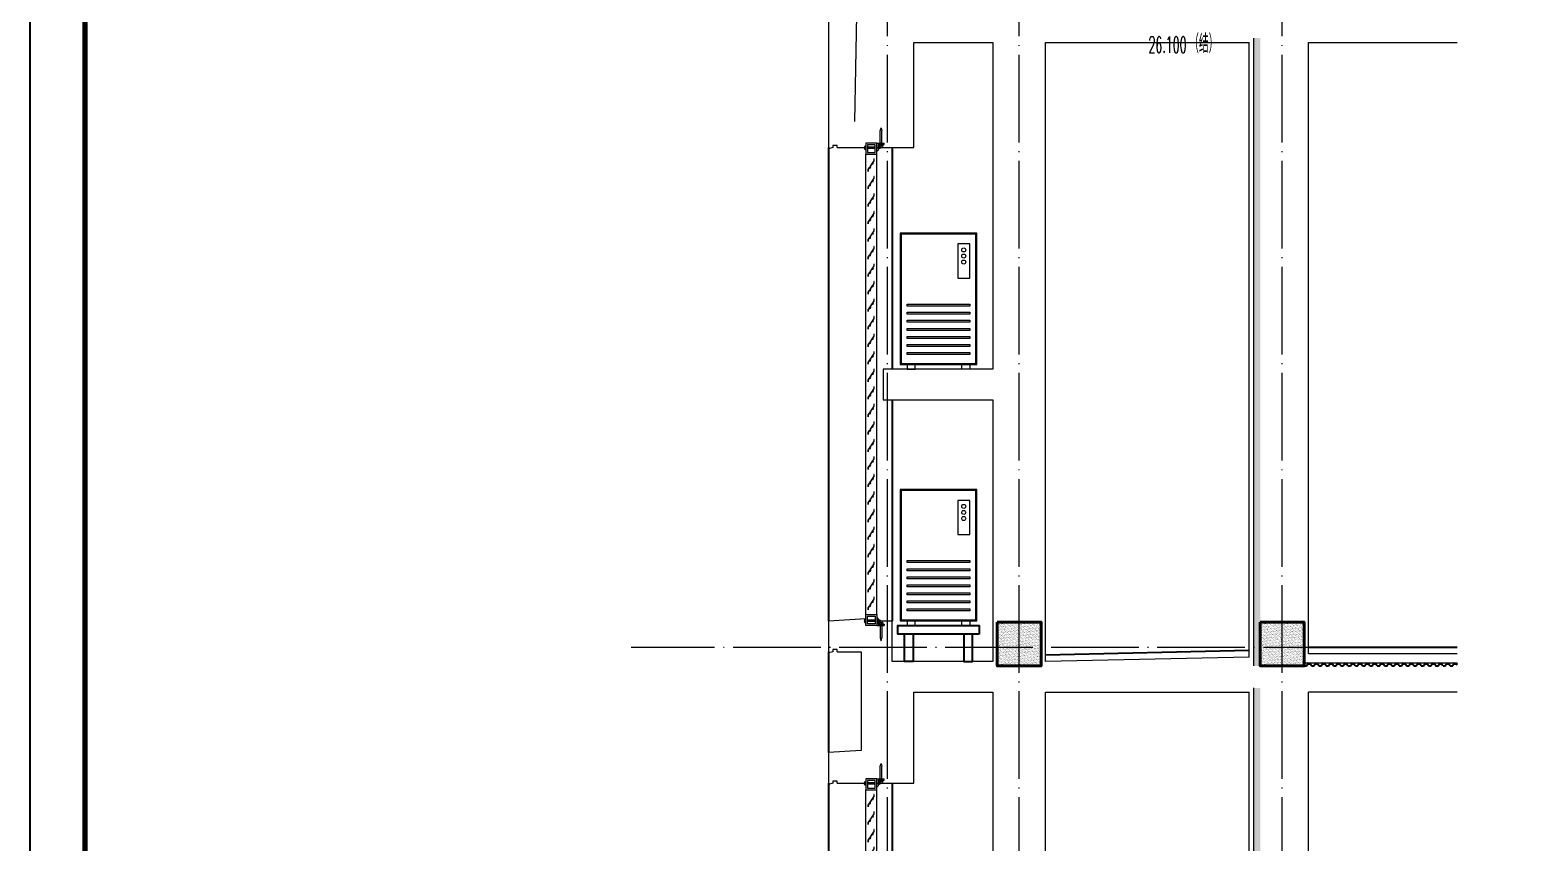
# Model space of a CAD drawing. Extents: x 27938 to 725830, y -209821 to 1628073.
# Drawn here: x 439230 to 446110, y -157735 to -154027 of the extents above; entities that cross this region are included whole.
import ezdxf

# ---------------------------------------------------------------- set-up
doc = ezdxf.new("R2010")
doc.units = 0
doc.header["$LTSCALE"] = 1000
doc.header["$MEASUREMENT"] = 0
doc.linetypes.add('DOTE', pattern=[2.42, 2, -0.2, 0.02, -0.2])
for name, color, linetype in [('DIM_ELEV', 3, 'Continuous'), ('图框', 140, 'Continuous'), ('看线', 251, 'Continuous'), ('空调外机', 8, 'Continuous'), ('立面-看线', 251, 'Continuous')]:
    doc.layers.add(name, color=color, linetype=linetype)
for name, color, linetype, lineweight in [('DOTE', 19, 'DOTE', 9), ('PUB_HATCH', 8, 'Continuous', 9), ('WALL', 9, 'Continuous', 40), ('内粉刷', 37, 'Continuous', 9), ('平面-空调室外机', 143, 'Continuous', 9), ('立面-洞口示意', 152, 'Continuous', 13), ('立面-百叶', 36, 'Continuous', 9)]:
    doc.layers.add(name, color=color, linetype=linetype, lineweight=lineweight)
doc.layers.add('yichutu', color=7, linetype='Continuous', true_color=0xffffff, plot=False)
doc.styles.add('_TCH_DIM', font='SIMPLEX.shx', dxfattribs={"width": 0.7, "bigfont": 'GBCBIG.shx'})

# ---------------------------------------------------------------- blocks, each defined once
blk = doc.blocks.new('GFDDDDRG')
at = {"layer": '图框'}
blk.add_lwpolyline([(923310, -107437), (923310, -159999), (893610, -159999), (893610, -107437)], close=True, dxfattribs=at)
blk.add_lwpolyline([(923310, -107437), (923310, -159999), (893610, -159999), (893610, -107437)], close=True, dxfattribs=at)
at = {"layer": '图框', "const_width": 50}
blk.add_lwpolyline([(894110, -159499), (922810, -159499), (922810, -108687), (894110, -108687)], close=True, dxfattribs=at)
blk = doc.blocks.new('yct-1051-594-26275-14850-25-1002.0')
at = {"layer": 'yichutu', "color": 7, "true_color": 0xffffff}
blk.add_lwpolyline([(0, 0), (0, 14850), (26275, 14850), (26275, 0)], close=True, dxfattribs=at)
blk = doc.blocks.new('A$C245D61ED')
at = {"layer": '立面-百叶'}
for p, q in [((61.8, 57.3), (65.7, 69.8)), ((65.7, 69.8), (70, 57.3)), ((45.9, 0), (79.7, 0)), ((61.8, 0), (61.8, 57.3)), ((70, 0), (70, 57.3)), ((79.7, -6.2), (79.7, 0)), ((-7.5, -18.3), (-11.1, -18.3)), ((-7.5, -22.8), (-11.1, -22.8)), ((-7.5, -18.3), (-7.5, -22.8)), ((-4.1, -2150), (-4.1, -50)), ((38.4, -17.9), (3.4, -17.9)), ((38.4, -24.1), (3.4, -24.1)), ((45.9, -2150), (45.9, -50)), ((52.2, -6.2), (52.2, -31.7)), ((52.2, -6.2), (79.7, -6.2)), ((61.3, -17.9), (52.2, -17.9)), ((61.3, -24.1), (52.2, -24.1)), ((61.3, -24.1), (61.3, -17.9)), ((63.4, -10.2), (63.4, -14.4)), ((63.4, -10.2), (68.8, -10.2)), ((68.8, -10.2), (68.8, -14.4)), ((-7.5, -2177.2), (-11.1, -2177.2)), ((-7.5, -2181.7), (-11.1, -2181.7)), ((-7.5, -2181.7), (-7.5, -2177.2)), ((38.4, -2175.9), (3.4, -2175.9)), ((38.4, -2182.1), (3.4, -2182.1)), ((45.9, -2200), (79.7, -2200)), ((52.2, -2193.7), (52.2, -2168.3)), ((61.3, -2175.9), (52.2, -2175.9)), ((61.3, -2182.1), (52.2, -2182.1)), ((52.2, -2193.7), (79.7, -2193.7)), ((61.3, -2175.9), (61.3, -2182.1)), ((61.8, -2200), (61.8, -2257.3)), ((63.4, -2189.8), (63.4, -2185.6)), ((63.4, -2189.8), (68.8, -2189.8)), ((68.8, -2189.8), (68.8, -2185.6)), ((70, -2200), (70, -2257.3)), ((79.7, -2193.7), (79.7, -2200)), ((61.8, -2257.3), (65.7, -2269.8)), ((65.7, -2269.8), (70, -2257.3))]:
    blk.add_line(p, q, dxfattribs=at)
for points in [[(-4.1, 0), (-4.1, -50), (45.9, -50), (45.9, 0)], [(3.4, -7.5), (3.4, -42.5), (38.4, -42.5), (38.4, -7.5)]]:
    blk.add_lwpolyline(points, close=True, dxfattribs=at)
at = {"layer": '立面-百叶', "elevation": 0}
for points in [[(52.2, -14.4), (56.4, -14.4), (56.4, -27.5), (52.2, -27.5)], [(52.2, -2185.6), (56.4, -2185.6), (56.4, -2172.5), (52.2, -2172.5)]]:
    blk.add_lwpolyline(points, dxfattribs=at)
at = {"layer": '立面-百叶'}
for points in [[(18.6, -110, 0.381382), (16.2, -107.2, -0.56119), (16.1, -106.9), (25.8, -92.6, -0.56119), (26.1, -92.6, 0.381382), (29.6, -93.8, 0.433252), (29.7, -93.6), (29.3, -92.8, 0.372825), (29, -92.7, -2.886751), (30, -91.1, 0.372825), (30.3, -91.4), (31.1, -91.4, 0.433252), (31.3, -91.3, 0.381382), (28.9, -88.5, -0.56119), (28.7, -88.2), (34.4, -79.9), (34.4, -71), (33.6, -71), (33.6, -79.6), (6.5, -119.5), (6.5, -128.1), (7.4, -128.1), (7.4, -119.7), (13.1, -111.3, -0.56119), (13.4, -111.3, 0.381382), (16.9, -112.5, 0.433252), (17, -112.3), (16.6, -111.5, 0.372825), (16.3, -111.4, -2.886751), (17.3, -109.8, 0.372825), (17.6, -110.1), (18.4, -110.1, 0.433252)], [(18.6, -190, 0.381382), (16.2, -187.2, -0.56119), (16.1, -186.9), (25.8, -172.6, -0.56119), (26.1, -172.6, 0.381382), (29.6, -173.8, 0.433252), (29.7, -173.6), (29.3, -172.8, 0.372825), (29, -172.7, -2.886751), (30, -171.1, 0.372825), (30.3, -171.4), (31.1, -171.4, 0.433252), (31.3, -171.3, 0.381382), (28.9, -168.5, -0.56119), (28.7, -168.2), (34.4, -159.9), (34.4, -151), (33.6, -151), (33.6, -159.6), (6.5, -199.5), (6.5, -208.1), (7.4, -208.1), (7.4, -199.7), (13.1, -191.3, -0.56119), (13.4, -191.3, 0.381382), (16.9, -192.5, 0.433252), (17, -192.3), (16.6, -191.5, 0.372825), (16.3, -191.4, -2.886751), (17.3, -189.8, 0.372825), (17.6, -190.1), (18.4, -190.1, 0.433252)], [(18.6, -270, 0.381382), (16.2, -267.2, -0.56119), (16.1, -266.9), (25.8, -252.6, -0.56119), (26.1, -252.6, 0.381382), (29.6, -253.8, 0.433252), (29.7, -253.6), (29.3, -252.8, 0.372825), (29, -252.7, -2.886751), (30, -251.1, 0.372825), (30.3, -251.4), (31.1, -251.4, 0.433252), (31.3, -251.3, 0.381382), (28.9, -248.5, -0.56119), (28.7, -248.2), (34.4, -239.9), (34.4, -231), (33.6, -231), (33.6, -239.6), (6.5, -279.5), (6.5, -288.1), (7.4, -288.1), (7.4, -279.7), (13.1, -271.3, -0.56119), (13.4, -271.3, 0.381382), (16.9, -272.5, 0.433252), (17, -272.3), (16.6, -271.5, 0.372825), (16.3, -271.4, -2.886751), (17.3, -269.8, 0.372825), (17.6, -270.1), (18.4, -270.1, 0.433252)], [(18.6, -350, 0.381382), (16.2, -347.2, -0.56119), (16.1, -346.9), (25.8, -332.6, -0.56119), (26.1, -332.6, 0.381382), (29.6, -333.8, 0.433252), (29.7, -333.6), (29.3, -332.8, 0.372825), (29, -332.7, -2.886751), (30, -331.1, 0.372825), (30.3, -331.4), (31.1, -331.4, 0.433252), (31.3, -331.3, 0.381382), (28.9, -328.5, -0.56119), (28.7, -328.2), (34.4, -319.9), (34.4, -311), (33.6, -311), (33.6, -319.6), (6.5, -359.5), (6.5, -368.1), (7.4, -368.1), (7.4, -359.7), (13.1, -351.3, -0.56119), (13.4, -351.3, 0.381382), (16.9, -352.5, 0.433252), (17, -352.3), (16.6, -351.5, 0.372825), (16.3, -351.4, -2.886751), (17.3, -349.8, 0.372825), (17.6, -350.1), (18.4, -350.1, 0.433252)], [(18.6, -430, 0.381382), (16.2, -427.2, -0.56119), (16.1, -426.9), (25.8, -412.6, -0.56119), (26.1, -412.6, 0.381382), (29.6, -413.8, 0.433252), (29.7, -413.6), (29.3, -412.8, 0.372825), (29, -412.7, -2.886751), (30, -411.1, 0.372825), (30.3, -411.4), (31.1, -411.4, 0.433252), (31.3, -411.3, 0.381382), (28.9, -408.5, -0.56119), (28.7, -408.2), (34.4, -399.9), (34.4, -391), (33.6, -391), (33.6, -399.6), (6.5, -439.5), (6.5, -448.1), (7.4, -448.1), (7.4, -439.7), (13.1, -431.3, -0.56119), (13.4, -431.3, 0.381382), (16.9, -432.5, 0.433252), (17, -432.3), (16.6, -431.5, 0.372825), (16.3, -431.4, -2.886751), (17.3, -429.8, 0.372825), (17.6, -430.1), (18.4, -430.1, 0.433252)], [(18.6, -510, 0.381382), (16.2, -507.2, -0.56119), (16.1, -506.9), (25.8, -492.6, -0.56119), (26.1, -492.6, 0.381382), (29.6, -493.8, 0.433252), (29.7, -493.6), (29.3, -492.8, 0.372825), (29, -492.7, -2.886751), (30, -491.1, 0.372825), (30.3, -491.4), (31.1, -491.4, 0.433252), (31.3, -491.3, 0.381382), (28.9, -488.5, -0.56119), (28.7, -488.2), (34.4, -479.9), (34.4, -471), (33.6, -471), (33.6, -479.6), (6.5, -519.5), (6.5, -528.1), (7.4, -528.1), (7.4, -519.7), (13.1, -511.3, -0.56119), (13.4, -511.3, 0.381382), (16.9, -512.5, 0.433252), (17, -512.3), (16.6, -511.5, 0.372825), (16.3, -511.4, -2.886751), (17.3, -509.8, 0.372825), (17.6, -510.1), (18.4, -510.1, 0.433252)], [(18.6, -590, 0.381382), (16.2, -587.2, -0.56119), (16.1, -586.9), (25.8, -572.6, -0.56119), (26.1, -572.6, 0.381382), (29.6, -573.8, 0.433252), (29.7, -573.6), (29.3, -572.8, 0.372825), (29, -572.7, -2.886751), (30, -571.1, 0.372825), (30.3, -571.4), (31.1, -571.4, 0.433252), (31.3, -571.3, 0.381382), (28.9, -568.5, -0.56119), (28.7, -568.2), (34.4, -559.9), (34.4, -551), (33.6, -551), (33.6, -559.6), (6.5, -599.5), (6.5, -608.1), (7.4, -608.1), (7.4, -599.7), (13.1, -591.3, -0.56119), (13.4, -591.3, 0.381382), (16.9, -592.5, 0.433252), (17, -592.3), (16.6, -591.5, 0.372825), (16.3, -591.4, -2.886751), (17.3, -589.8, 0.372825), (17.6, -590.1), (18.4, -590.1, 0.433252)], [(18.6, -670, 0.381382), (16.2, -667.2, -0.56119), (16.1, -666.9), (25.8, -652.6, -0.56119), (26.1, -652.6, 0.381382), (29.6, -653.8, 0.433252), (29.7, -653.6), (29.3, -652.8, 0.372825), (29, -652.7, -2.886751), (30, -651.1, 0.372825), (30.3, -651.4), (31.1, -651.4, 0.433252), (31.3, -651.3, 0.381382), (28.9, -648.5, -0.56119), (28.7, -648.2), (34.4, -639.9), (34.4, -631), (33.6, -631), (33.6, -639.6), (6.5, -679.5), (6.5, -688.1), (7.4, -688.1), (7.4, -679.7), (13.1, -671.3, -0.56119), (13.4, -671.3, 0.381382), (16.9, -672.5, 0.433252), (17, -672.3), (16.6, -671.5, 0.372825), (16.3, -671.4, -2.886751), (17.3, -669.8, 0.372825), (17.6, -670.1), (18.4, -670.1, 0.433252)], [(18.6, -750, 0.381382), (16.2, -747.2, -0.56119), (16.1, -746.9), (25.8, -732.6, -0.56119), (26.1, -732.6, 0.381382), (29.6, -733.8, 0.433252), (29.7, -733.6), (29.3, -732.8, 0.372825), (29, -732.7, -2.886751), (30, -731.1, 0.372825), (30.3, -731.4), (31.1, -731.4, 0.433252), (31.3, -731.3, 0.381382), (28.9, -728.5, -0.56119), (28.7, -728.2), (34.4, -719.9), (34.4, -711), (33.6, -711), (33.6, -719.6), (6.5, -759.5), (6.5, -768.1), (7.4, -768.1), (7.4, -759.7), (13.1, -751.3, -0.56119), (13.4, -751.3, 0.381382), (16.9, -752.5, 0.433252), (17, -752.3), (16.6, -751.5, 0.372825), (16.3, -751.4, -2.886751), (17.3, -749.8, 0.372825), (17.6, -750.1), (18.4, -750.1, 0.433252)], [(18.6, -830, 0.381382), (16.2, -827.2, -0.56119), (16.1, -826.9), (25.8, -812.6, -0.56119), (26.1, -812.6, 0.381382), (29.6, -813.8, 0.433252), (29.7, -813.6), (29.3, -812.8, 0.372825), (29, -812.7, -2.886751), (30, -811.1, 0.372825), (30.3, -811.4), (31.1, -811.4, 0.433252), (31.3, -811.3, 0.381382), (28.9, -808.5, -0.56119), (28.7, -808.2), (34.4, -799.9), (34.4, -791), (33.6, -791), (33.6, -799.6), (6.5, -839.5), (6.5, -848.1), (7.4, -848.1), (7.4, -839.7), (13.1, -831.3, -0.56119), (13.4, -831.3, 0.381382), (16.9, -832.5, 0.433252), (17, -832.3), (16.6, -831.5, 0.372825), (16.3, -831.4, -2.886751), (17.3, -829.8, 0.372825), (17.6, -830.1), (18.4, -830.1, 0.433252)], [(18.6, -910, 0.381382), (16.2, -907.2, -0.56119), (16.1, -906.9), (25.8, -892.6, -0.56119), (26.1, -892.6, 0.381382), (29.6, -893.8, 0.433252), (29.7, -893.6), (29.3, -892.8, 0.372825), (29, -892.7, -2.886751), (30, -891.1, 0.372825), (30.3, -891.4), (31.1, -891.4, 0.433252), (31.3, -891.3, 0.381382), (28.9, -888.5, -0.56119), (28.7, -888.2), (34.4, -879.9), (34.4, -871), (33.6, -871), (33.6, -879.6), (6.5, -919.5), (6.5, -928.1), (7.4, -928.1), (7.4, -919.7), (13.1, -911.3, -0.56119), (13.4, -911.3, 0.381382), (16.9, -912.5, 0.433252), (17, -912.3), (16.6, -911.5, 0.372825), (16.3, -911.4, -2.886751), (17.3, -909.8, 0.372825), (17.6, -910.1), (18.4, -910.1, 0.433252)], [(18.6, -990, 0.381382), (16.2, -987.2, -0.56119), (16.1, -986.9), (25.8, -972.6, -0.56119), (26.1, -972.6, 0.381382), (29.6, -973.8, 0.433252), (29.7, -973.6), (29.3, -972.8, 0.372825), (29, -972.7, -2.886751), (30, -971.1, 0.372825), (30.3, -971.4), (31.1, -971.4, 0.433252), (31.3, -971.3, 0.381382), (28.9, -968.5, -0.56119), (28.7, -968.2), (34.4, -959.9), (34.4, -951), (33.6, -951), (33.6, -959.6), (6.5, -999.5), (6.5, -1008.1), (7.4, -1008.1), (7.4, -999.7), (13.1, -991.3, -0.56119), (13.4, -991.3, 0.381382), (16.9, -992.5, 0.433252), (17, -992.3), (16.6, -991.5, 0.372825), (16.3, -991.4, -2.886751), (17.3, -989.8, 0.372825), (17.6, -990.1), (18.4, -990.1, 0.433252)], [(18.6, -1070, 0.381382), (16.2, -1067.2, -0.56119), (16.1, -1066.9), (25.8, -1052.6, -0.56119), (26.1, -1052.6, 0.381382), (29.6, -1053.8, 0.433252), (29.7, -1053.6), (29.3, -1052.8, 0.372825), (29, -1052.7, -2.886751), (30, -1051.1, 0.372825), (30.3, -1051.4), (31.1, -1051.4, 0.433252), (31.3, -1051.3, 0.381382), (28.9, -1048.5, -0.56119), (28.7, -1048.2), (34.4, -1039.9), (34.4, -1031), (33.6, -1031), (33.6, -1039.6), (6.5, -1079.5), (6.5, -1088.1), (7.4, -1088.1), (7.4, -1079.7), (13.1, -1071.3, -0.56119), (13.4, -1071.3, 0.381382), (16.9, -1072.5, 0.433252), (17, -1072.3), (16.6, -1071.5, 0.372825), (16.3, -1071.4, -2.886751), (17.3, -1069.8, 0.372825), (17.6, -1070.1), (18.4, -1070.1, 0.433252)], [(18.6, -1150, 0.381382), (16.2, -1147.2, -0.56119), (16.1, -1146.9), (25.8, -1132.6, -0.56119), (26.1, -1132.6, 0.381382), (29.6, -1133.8, 0.433252), (29.7, -1133.6), (29.3, -1132.8, 0.372825), (29, -1132.7, -2.886751), (30, -1131.1, 0.372825), (30.3, -1131.4), (31.1, -1131.4, 0.433252), (31.3, -1131.3, 0.381382), (28.9, -1128.5, -0.56119), (28.7, -1128.2), (34.4, -1119.9), (34.4, -1111), (33.6, -1111), (33.6, -1119.6), (6.5, -1159.5), (6.5, -1168.1), (7.4, -1168.1), (7.4, -1159.7), (13.1, -1151.3, -0.56119), (13.4, -1151.3, 0.381382), (16.9, -1152.5, 0.433252), (17, -1152.3), (16.6, -1151.5, 0.372825), (16.3, -1151.4, -2.886751), (17.3, -1149.8, 0.372825), (17.6, -1150.1), (18.4, -1150.1, 0.433252)], [(18.6, -1230, 0.381382), (16.2, -1227.2, -0.56119), (16.1, -1226.9), (25.8, -1212.6, -0.56119), (26.1, -1212.6, 0.381382), (29.6, -1213.8, 0.433252), (29.7, -1213.6), (29.3, -1212.8, 0.372825), (29, -1212.7, -2.886751), (30, -1211.1, 0.372825), (30.3, -1211.4), (31.1, -1211.4, 0.433252), (31.3, -1211.3, 0.381382), (28.9, -1208.5, -0.56119), (28.7, -1208.2), (34.4, -1199.9), (34.4, -1191), (33.6, -1191), (33.6, -1199.6), (6.5, -1239.5), (6.5, -1248.1), (7.4, -1248.1), (7.4, -1239.7), (13.1, -1231.3, -0.56119), (13.4, -1231.3, 0.381382), (16.9, -1232.5, 0.433252), (17, -1232.3), (16.6, -1231.5, 0.372825), (16.3, -1231.4, -2.886751), (17.3, -1229.8, 0.372825), (17.6, -1230.1), (18.4, -1230.1, 0.433252)], [(18.6, -1310, 0.381382), (16.2, -1307.2, -0.56119), (16.1, -1306.9), (25.8, -1292.6, -0.56119), (26.1, -1292.6, 0.381382), (29.6, -1293.8, 0.433252), (29.7, -1293.6), (29.3, -1292.8, 0.372825), (29, -1292.7, -2.886751), (30, -1291.1, 0.372825), (30.3, -1291.4), (31.1, -1291.4, 0.433252), (31.3, -1291.3, 0.381382), (28.9, -1288.5, -0.56119), (28.7, -1288.2), (34.4, -1279.9), (34.4, -1271), (33.6, -1271), (33.6, -1279.6), (6.5, -1319.5), (6.5, -1328.1), (7.4, -1328.1), (7.4, -1319.7), (13.1, -1311.3, -0.56119), (13.4, -1311.3, 0.381382), (16.9, -1312.5, 0.433252), (17, -1312.3), (16.6, -1311.5, 0.372825), (16.3, -1311.4, -2.886751), (17.3, -1309.8, 0.372825), (17.6, -1310.1), (18.4, -1310.1, 0.433252)], [(18.6, -1390, 0.381382), (16.2, -1387.2, -0.56119), (16.1, -1386.9), (25.8, -1372.6, -0.56119), (26.1, -1372.6, 0.381382), (29.6, -1373.8, 0.433252), (29.7, -1373.6), (29.3, -1372.8, 0.372825), (29, -1372.7, -2.886751), (30, -1371.1, 0.372825), (30.3, -1371.4), (31.1, -1371.4, 0.433252), (31.3, -1371.3, 0.381382), (28.9, -1368.5, -0.56119), (28.7, -1368.2), (34.4, -1359.9), (34.4, -1351), (33.6, -1351), (33.6, -1359.6), (6.5, -1399.5), (6.5, -1408.1), (7.4, -1408.1), (7.4, -1399.7), (13.1, -1391.3, -0.56119), (13.4, -1391.3, 0.381382), (16.9, -1392.5, 0.433252), (17, -1392.3), (16.6, -1391.5, 0.372825), (16.3, -1391.4, -2.886751), (17.3, -1389.8, 0.372825), (17.6, -1390.1), (18.4, -1390.1, 0.433252)], [(18.6, -1470, 0.381382), (16.2, -1467.2, -0.56119), (16.1, -1466.9), (25.8, -1452.6, -0.56119), (26.1, -1452.6, 0.381382), (29.6, -1453.8, 0.433252), (29.7, -1453.6), (29.3, -1452.8, 0.372825), (29, -1452.7, -2.886751), (30, -1451.1, 0.372825), (30.3, -1451.4), (31.1, -1451.4, 0.433252), (31.3, -1451.3, 0.381382), (28.9, -1448.5, -0.56119), (28.7, -1448.2), (34.4, -1439.9), (34.4, -1431), (33.6, -1431), (33.6, -1439.6), (6.5, -1479.5), (6.5, -1488.1), (7.4, -1488.1), (7.4, -1479.7), (13.1, -1471.3, -0.56119), (13.4, -1471.3, 0.381382), (16.9, -1472.5, 0.433252), (17, -1472.3), (16.6, -1471.5, 0.372825), (16.3, -1471.4, -2.886751), (17.3, -1469.8, 0.372825), (17.6, -1470.1), (18.4, -1470.1, 0.433252)], [(18.6, -1550, 0.381382), (16.2, -1547.2, -0.56119), (16.1, -1546.9), (25.8, -1532.6, -0.56119), (26.1, -1532.6, 0.381382), (29.6, -1533.8, 0.433252), (29.7, -1533.6), (29.3, -1532.8, 0.372825), (29, -1532.7, -2.886751), (30, -1531.1, 0.372825), (30.3, -1531.4), (31.1, -1531.4, 0.433252), (31.3, -1531.3, 0.381382), (28.9, -1528.5, -0.56119), (28.7, -1528.2), (34.4, -1519.9), (34.4, -1511), (33.6, -1511), (33.6, -1519.6), (6.5, -1559.5), (6.5, -1568.1), (7.4, -1568.1), (7.4, -1559.7), (13.1, -1551.3, -0.56119), (13.4, -1551.3, 0.381382), (16.9, -1552.5, 0.433252), (17, -1552.3), (16.6, -1551.5, 0.372825), (16.3, -1551.4, -2.886751), (17.3, -1549.8, 0.372825), (17.6, -1550.1), (18.4, -1550.1, 0.433252)], [(18.6, -1630, 0.381382), (16.2, -1627.2, -0.56119), (16.1, -1626.9), (25.8, -1612.6, -0.56119), (26.1, -1612.6, 0.381382), (29.6, -1613.8, 0.433252), (29.7, -1613.6), (29.3, -1612.8, 0.372825), (29, -1612.7, -2.886751), (30, -1611.1, 0.372825), (30.3, -1611.4), (31.1, -1611.4, 0.433252), (31.3, -1611.3, 0.381382), (28.9, -1608.5, -0.56119), (28.7, -1608.2), (34.4, -1599.9), (34.4, -1591), (33.6, -1591), (33.6, -1599.6), (6.5, -1639.5), (6.5, -1648.1), (7.4, -1648.1), (7.4, -1639.7), (13.1, -1631.3, -0.56119), (13.4, -1631.3, 0.381382), (16.9, -1632.5, 0.433252), (17, -1632.3), (16.6, -1631.5, 0.372825), (16.3, -1631.4, -2.886751), (17.3, -1629.8, 0.372825), (17.6, -1630.1), (18.4, -1630.1, 0.433252)], [(18.6, -1710, 0.381382), (16.2, -1707.2, -0.56119), (16.1, -1706.9), (25.8, -1692.6, -0.56119), (26.1, -1692.6, 0.381382), (29.6, -1693.8, 0.433252), (29.7, -1693.6), (29.3, -1692.8, 0.372825), (29, -1692.7, -2.886751), (30, -1691.1, 0.372825), (30.3, -1691.4), (31.1, -1691.4, 0.433252), (31.3, -1691.3, 0.381382), (28.9, -1688.5, -0.56119), (28.7, -1688.2), (34.4, -1679.9), (34.4, -1671), (33.6, -1671), (33.6, -1679.6), (6.5, -1719.5), (6.5, -1728.1), (7.4, -1728.1), (7.4, -1719.7), (13.1, -1711.3, -0.56119), (13.4, -1711.3, 0.381382), (16.9, -1712.5, 0.433252), (17, -1712.3), (16.6, -1711.5, 0.372825), (16.3, -1711.4, -2.886751), (17.3, -1709.8, 0.372825), (17.6, -1710.1), (18.4, -1710.1, 0.433252)], [(18.6, -1790, 0.381382), (16.2, -1787.2, -0.56119), (16.1, -1786.9), (25.8, -1772.6, -0.56119), (26.1, -1772.6, 0.381382), (29.6, -1773.8, 0.433252), (29.7, -1773.6), (29.3, -1772.8, 0.372825), (29, -1772.7, -2.886751), (30, -1771.1, 0.372825), (30.3, -1771.4), (31.1, -1771.4, 0.433252), (31.3, -1771.3, 0.381382), (28.9, -1768.5, -0.56119), (28.7, -1768.2), (34.4, -1759.9), (34.4, -1751), (33.6, -1751), (33.6, -1759.6), (6.5, -1799.5), (6.5, -1808.1), (7.4, -1808.1), (7.4, -1799.7), (13.1, -1791.3, -0.56119), (13.4, -1791.3, 0.381382), (16.9, -1792.5, 0.433252), (17, -1792.3), (16.6, -1791.5, 0.372825), (16.3, -1791.4, -2.886751), (17.3, -1789.8, 0.372825), (17.6, -1790.1), (18.4, -1790.1, 0.433252)], [(18.6, -1870, 0.381382), (16.2, -1867.2, -0.56119), (16.1, -1866.9), (25.8, -1852.6, -0.56119), (26.1, -1852.6, 0.381382), (29.6, -1853.8, 0.433252), (29.7, -1853.6), (29.3, -1852.8, 0.372825), (29, -1852.7, -2.886751), (30, -1851.1, 0.372825), (30.3, -1851.4), (31.1, -1851.4, 0.433252), (31.3, -1851.3, 0.381382), (28.9, -1848.5, -0.56119), (28.7, -1848.2), (34.4, -1839.9), (34.4, -1831), (33.6, -1831), (33.6, -1839.6), (6.5, -1879.5), (6.5, -1888.1), (7.4, -1888.1), (7.4, -1879.7), (13.1, -1871.3, -0.56119), (13.4, -1871.3, 0.381382), (16.9, -1872.5, 0.433252), (17, -1872.3), (16.6, -1871.5, 0.372825), (16.3, -1871.4, -2.886751), (17.3, -1869.8, 0.372825), (17.6, -1870.1), (18.4, -1870.1, 0.433252)], [(18.6, -1950, 0.381382), (16.2, -1947.2, -0.56119), (16.1, -1946.9), (25.8, -1932.6, -0.56119), (26.1, -1932.6, 0.381382), (29.6, -1933.8, 0.433252), (29.7, -1933.6), (29.3, -1932.8, 0.372825), (29, -1932.7, -2.886751), (30, -1931.1, 0.372825), (30.3, -1931.4), (31.1, -1931.4, 0.433252), (31.3, -1931.3, 0.381382), (28.9, -1928.5, -0.56119), (28.7, -1928.2), (34.4, -1919.9), (34.4, -1911), (33.6, -1911), (33.6, -1919.6), (6.5, -1959.5), (6.5, -1968.1), (7.4, -1968.1), (7.4, -1959.7), (13.1, -1951.3, -0.56119), (13.4, -1951.3, 0.381382), (16.9, -1952.5, 0.433252), (17, -1952.3), (16.6, -1951.5, 0.372825), (16.3, -1951.4, -2.886751), (17.3, -1949.8, 0.372825), (17.6, -1950.1), (18.4, -1950.1, 0.433252)], [(18.6, -2030, 0.381382), (16.2, -2027.2, -0.56119), (16.1, -2026.9), (25.8, -2012.6, -0.56119), (26.1, -2012.6, 0.381382), (29.6, -2013.8, 0.433252), (29.7, -2013.6), (29.3, -2012.8, 0.372825), (29, -2012.7, -2.886751), (30, -2011.1, 0.372825), (30.3, -2011.4), (31.1, -2011.4, 0.433252), (31.3, -2011.3, 0.381382), (28.9, -2008.5, -0.56119), (28.7, -2008.2), (34.4, -1999.9), (34.4, -1991), (33.6, -1991), (33.6, -1999.6), (6.5, -2039.5), (6.5, -2048.1), (7.4, -2048.1), (7.4, -2039.7), (13.1, -2031.3, -0.56119), (13.4, -2031.3, 0.381382), (16.9, -2032.5, 0.433252), (17, -2032.3), (16.6, -2031.5, 0.372825), (16.3, -2031.4, -2.886751), (17.3, -2029.8, 0.372825), (17.6, -2030.1), (18.4, -2030.1, 0.433252)], [(18.6, -2110, 0.381382), (16.2, -2107.2, -0.56119), (16.1, -2106.9), (25.8, -2092.6, -0.56119), (26.1, -2092.6, 0.381382), (29.6, -2093.8, 0.433252), (29.7, -2093.6), (29.3, -2092.8, 0.372825), (29, -2092.7, -2.886751), (30, -2091.1, 0.372825), (30.3, -2091.4), (31.1, -2091.4, 0.433252), (31.3, -2091.3, 0.381382), (28.9, -2088.5, -0.56119), (28.7, -2088.2), (34.4, -2079.9), (34.4, -2071), (33.6, -2071), (33.6, -2079.6), (6.5, -2119.5), (6.5, -2128.1), (7.4, -2128.1), (7.4, -2119.7), (13.1, -2111.3, -0.56119), (13.4, -2111.3, 0.381382), (16.9, -2112.5, 0.433252), (17, -2112.3), (16.6, -2111.5, 0.372825), (16.3, -2111.4, -2.886751), (17.3, -2109.8, 0.372825), (17.6, -2110.1), (18.4, -2110.1, 0.433252)]]:
    blk.add_lwpolyline(points, format="xyb", close=True, dxfattribs=at)
at = {"layer": '立面-百叶', "elevation": 0}
for points in [[(-4.1, -2200), (-4.1, -2150), (45.9, -2150), (45.9, -2200)], [(3.4, -2192.5), (3.4, -2157.5), (38.4, -2157.5), (38.4, -2192.5)]]:
    blk.add_lwpolyline(points, close=True, dxfattribs=at)
at = {"layer": '立面-百叶'}
for centre, radius, start, end in [((-2.6, -20.6), 8.77, 100.18055, 164.95127), ((-2.6, -20.6), 8.77, 195.04873, 259.81945), ((42.9, -28), 9.94, 287.57867, 338.75052), ((66.1, -4.4), 10.4, 190.18055, 254.95127), ((66.1, -4.4), 10.4, 285.04873, 349.81945), ((-2.6, -2179.4), 8.77, 100.18055, 164.95127), ((-2.6, -2179.4), 8.77, 195.04873, 259.81945), ((42.9, -2172), 9.94, 21.24948, 72.42133), ((66.1, -2195.6), 10.4, 105.04873, 169.81945), ((66.1, -2195.6), 10.4, 10.18055, 74.95127)]:
    blk.add_arc(centre, radius, start, end, dxfattribs=at)
blk = doc.blocks.new('kongtiao')
for p, q in [((-338.7, 49), (-338.7, -550.8)), ((11, 49), (-338.7, 49)), ((-334.1, 44.4), (-334.1, -546.2)), ((6.4, 44.4), (-334.1, 44.4)), ((6.4, -546.2), (6.4, 44.4)), ((11, -550.8), (11, 49)), ((-76.2, -0.5), (-76.2, -156.5)), ((-21.1, -0.5), (-76.2, -0.5)), ((-21.1, -156.5), (-21.1, -0.5)), ((-76.2, -156.5), (-21.1, -156.5)), ((-334.1, -546.2), (6.4, -546.2)), ((-338.7, -550.8), (11, -550.8)), ((-306.6, -550.8), (-306.6, -571.2)), ((-306.6, -571.2), (-269.8, -571.2)), ((-269.8, -571.2), (-269.8, -550.8)), ((-57.9, -571.2), (-57.9, -550.8)), ((-21.1, -571.2), (-57.9, -571.2)), ((-21.1, -550.8), (-21.1, -571.2))]:
    blk.add_line(p, q)
for points in [[(-306.6, -275.4), (-21.1, -275.4), (-21.1, -284.6), (-306.6, -284.6)], [(-306.6, -312.1), (-21.1, -312.1), (-21.1, -321.3), (-306.6, -321.3)], [(-306.6, -348.8), (-21.1, -348.8), (-21.1, -358), (-306.6, -358)], [(-306.6, -385.6), (-21.1, -385.6), (-21.1, -394.7), (-306.6, -394.7)], [(-306.6, -422.3), (-21.1, -422.3), (-21.1, -431.5), (-306.6, -431.5)], [(-306.6, -459), (-21.1, -459), (-21.1, -468.2), (-306.6, -468.2)], [(-306.6, -495.7), (-21.1, -495.7), (-21.1, -504.9), (-306.6, -504.9)]]:
    blk.add_lwpolyline(points, close=True)
for centre in [(-48.7, -28), (-48.7, -55.6), (-48.7, -83.1)]:
    blk.add_circle(centre, 9.18)
blk = doc.blocks.new('bgfbfbcvcbc')
at = {"layer": '立面-看线'}
h = blk.add_hatch(dxfattribs=at)
h.set_pattern_fill('HONEY', color=256, scale=7, angle=90)
h.set_pattern_definition([(90, (1468143.901, -967919.184), (-9.623705, 16.66875), [11.1125, -22.225]), (210, (1468143.901, -967919.184), (-9.62370845, -16.66874801), [11.1125, -22.225]), (150, (1468143.901, -967919.184), (-19.24741345, 1.99e-06), [-22.225, 11.1125])])
edge = h.paths.add_edge_path()
edge.add_line((1082754.6, -166750.9), (1082781.9, -166750.9))
edge.add_line((1082781.9, -166750.9), (1082781.9, -163950.9))
edge.add_line((1082781.9, -163950.9), (1082751.9, -163950.9))
edge.add_line((1082751.9, -163950.9), (1082751.9, -166750.9))
h = blk.add_hatch(dxfattribs=at)
h.set_pattern_fill('碎沙', color=256, scale=4)
h.set_pattern_definition([(37.5, (280528.709, -552112.8965), (-0.32000626, 9.78826475), [0, -7.7216, 0, -8.636, 0, -8.255]), (7.5, (280528.709, -552112.897), (8.99046566, 14.33650201), [0, -4.1656, 0, -6.9596, 0, -2.667]), (327.5, (280522.461, -552112.8965), (15.819847405, 0.02874369), [0, -2.54, 0, -9.144, 0, -11.938]), (317.5, (280522.461, -552112.897), (15.27112905, 4.45858647), [0, -1.27, 0, -5.9944, 0, -6.858])])
h.paths.add_polyline_path([(1081581.9, -166750.9), (1081781.9, -166750.9), (1081781.9, -166550.9), (1081581.9, -166550.9)])
h = blk.add_hatch(dxfattribs=at)
h.set_pattern_fill('碎沙', color=256, scale=4)
h.set_pattern_definition([(37.5, (281728.709, -552112.8965), (-0.32000626, 9.78826475), [0, -7.7216, 0, -8.636, 0, -8.255]), (7.5, (281728.709, -552112.897), (8.99046566, 14.33650201), [0, -4.1656, 0, -6.9596, 0, -2.667]), (327.5, (281722.461, -552112.8965), (15.819847405, 0.02874369), [0, -2.54, 0, -9.144, 0, -11.938]), (317.5, (281722.461, -552112.897), (15.27112905, 4.45858647), [0, -1.27, 0, -5.9944, 0, -6.858])])
h.paths.add_polyline_path([(1082781.9, -166750.9), (1082981.9, -166750.9), (1082981.9, -166550.9), (1082781.9, -166550.9)])
h = blk.add_hatch(dxfattribs=at)
h.set_pattern_fill('HONEY', color=256, scale=7)
h.set_pattern_definition([(0, (281632.68, -552112.897), (16.66875, 9.623705), [11.1125, -22.225]), (120, (281632.68, -552112.897), (-16.66874801, 9.62370845), [11.1125, -22.225]), (60, (281632.68, -552112.897), (1.99e-06, 19.24741345), [-22.225, 11.1125])])
h.paths.add_polyline_path([(1083680.5, -166735.9), (1082981.9, -166735.9), (1082981.9, -166750.9), (1083680.5, -166750.9)])
at = {"layer": 'PUB_HATCH', "color": 215, "true_color": 0xa953a0}
for p, q in [((1082751.9, -163950.9), (1082751.9, -166750.9)), ((1082981.9, -166735.9), (1083680.5, -166735.9))]:
    blk.add_line(p, q, dxfattribs=at)
at = {"layer": 'WALL'}
for points in [[(1081581.9, -166550.9), (1081781.9, -166550.9), (1081781.9, -166750.9), (1081581.9, -166750.9)], [(1082781.9, -166550.9), (1082981.9, -166550.9), (1082981.9, -166750.9), (1082781.9, -166750.9)]]:
    blk.add_lwpolyline(points, close=True, dxfattribs=at)
at = {"layer": '内粉刷'}
blk.add_line((1083001.9, -166695.9), (1083001.9, -163970.9), dxfattribs=at)
for points in [[(1081561.9, -163970.9), (1081561.9, -165395.9), (1081061.9, -165395.9), (1081061.9, -165535.9), (1081561.9, -165535.9), (1081561.9, -166730.9), (1081101.9, -166730.9), (1081101.9, -166545.9), (1081032, -166545.9)], [(1081801.9, -166730.9), (1081801.9, -163970.9)], [(1082731.9, -166710.9), (1082731.9, -163970.9)], [(1080981.9, -166535.9), (1080811.9, -166545.9), (1080811.9, -166685.9)], [(1080851.9, -166685.9), (1080851.9, -166675.9), (1080831.9, -166675.9), (1080831.9, -166685.9), (1080811.9, -166690.9), (1080811.9, -166685.9)], [(1080851.9, -166685.9), (1080961.9, -166685.9), (1080961.9, -167136), (1080811.9, -167146), (1080811.9, -167285.9)], [(1083680.5, -166695.9), (1083001.9, -166695.9)], [(1082731.9, -166710.9), (1081801.9, -166730.9)], [(1081031.9, -167285.9), (1081201.9, -167285.9), (1081201.9, -166870.9), (1081561.9, -166870.9)], [(1081801.9, -166870.9), (1082731.9, -166870.9)], [(1083680.5, -166870.9), (1083001.9, -166870.9)], [(1080851.9, -167285.9), (1080851.9, -167275.9), (1080831.9, -167275.9), (1080831.9, -167285.9), (1080811.9, -167290.9), (1080811.9, -167285.9)], [(1080851.9, -167285.9), (1080981.9, -167285.9)]]:
    blk.add_lwpolyline(points, dxfattribs=at)
at = {"layer": '看线'}
for p, q in [((1080811.9, -164385.9), (1080811.9, -166545.9)), ((1081101.9, -164385.9), (1081101.9, -165395.9)), ((1081101.9, -165535.9), (1081101.9, -166545.9)), ((1080811.9, -166685.9), (1080811.9, -167146))]:
    blk.add_line(p, q, dxfattribs=at)
at = {"layer": '看线', "color": 32}
for points in [[(1082731.9, -166680.9), (1081801.9, -166700.9)], [(1083680.5, -166665.9), (1083001.9, -166665.9)]]:
    blk.add_lwpolyline(points, dxfattribs=at)
at = {"layer": '空调外机', "linetype": 'Continuous'}
blk.add_lwpolyline([(1081499, -166605.9), (1081129, -166605.9), (1081129, -166565.9), (1081499, -166565.9)], close=True, dxfattribs=at)
for points in [[(1081199, -166605.9), (1081199, -166730.9), (1081159, -166730.9), (1081159, -166605.9)], [(1081429, -166605.9), (1081429, -166730.9), (1081469, -166730.9), (1081469, -166605.9)]]:
    blk.add_lwpolyline(points, dxfattribs=at)
blk.add_blockref('A$C245D61ED', (1080986, -164365.9))
at = {"layer": '平面-空调室外机'}
for p in [(1081477.8, -164824.8), (1081477.8, -165994.8)]:
    blk.add_blockref('kongtiao', p, dxfattribs=at)

msp = doc.modelspace()

# ---------------------------------------------------------------- hatches: boundary and pattern name
at = {"layer": '立面-看线'}
h = msp.add_hatch(dxfattribs=at)
h.set_pattern_fill('HONEY', color=256, scale=7, angle=90)
h.set_pattern_definition([(90, (830205.284, -958096.272), (-9.623705, 16.66875), [11.1125, -22.225]), (210, (830205.284, -958096.272), (-9.62370845, -16.66874801), [11.1125, -22.225]), (150, (830205.284, -958096.272), (-19.24741345, 1.99e-06), [-22.225, 11.1125])])
edge = h.paths.add_edge_path()
edge.add_line((444816, -156928), (444843.3, -156928))
edge.add_line((444843.3, -156928), (444843.3, -154063))
edge.add_line((444843.3, -154063), (444813.3, -154063))
edge.add_line((444813.3, -154063), (444813.3, -156928))
h = msp.add_hatch(dxfattribs=at)
h.set_pattern_fill('碎沙', color=256, scale=4)
h.set_pattern_definition([(37.5, (-357409.908, -542289.9845), (-0.32000626, 9.78826475), [0, -7.7216, 0, -8.636, 0, -8.255]), (7.5, (-357409.908, -542289.985), (8.99046566, 14.33650201), [0, -4.1656, 0, -6.9596, 0, -2.667]), (327.5, (-357416.156, -542289.9845), (15.819847405, 0.02874369), [0, -2.54, 0, -9.144, 0, -11.938]), (317.5, (-357416.156, -542289.985), (15.27112905, 4.45858647), [0, -1.27, 0, -5.9944, 0, -6.858])])
h.paths.add_polyline_path([(443643.3, -156928), (443843.3, -156928), (443843.3, -156728), (443643.3, -156728)])
h = msp.add_hatch(dxfattribs=at)
h.set_pattern_fill('碎沙', color=256, scale=4)
h.set_pattern_definition([(37.5, (-356209.908, -542289.9845), (-0.32000626, 9.78826475), [0, -7.7216, 0, -8.636, 0, -8.255]), (7.5, (-356209.908, -542289.985), (8.99046566, 14.33650201), [0, -4.1656, 0, -6.9596, 0, -2.667]), (327.5, (-356216.156, -542289.9845), (15.819847405, 0.02874369), [0, -2.54, 0, -9.144, 0, -11.938]), (317.5, (-356216.156, -542289.985), (15.27112905, 4.45858647), [0, -1.27, 0, -5.9944, 0, -6.858])])
h.paths.add_polyline_path([(444843.3, -156928), (445043.3, -156928), (445043.3, -156728), (444843.3, -156728)])
h = msp.add_hatch(dxfattribs=at)
h.set_pattern_fill('HONEY', color=256, scale=7)
h.set_pattern_definition([(0, (-356305.937, -542289.9845), (16.66875, 9.623705), [11.1125, -22.225]), (120, (-356305.937, -542289.9845), (-16.66874801, 9.62370845), [11.1125, -22.225]), (60, (-356305.937, -542289.9845), (1.99e-06, 19.24741345), [-22.225, 11.1125])])
h.paths.add_polyline_path([(445741.9, -156913), (445043.3, -156913), (445043.3, -156928), (445741.9, -156928)])

# ---------------------------------------------------------------- linework, layer by layer
at = {"layer": 'DOTE', "linetype": 'DOTE', "ltscale": 0.2}
for p, q in [((443143.3, -169543), (443143.3, -149943)), ((443743.3, -169543), (443743.3, -149943)), ((444943.3, -169543), (444943.3, -149943)), ((445741.9, -156843), (441973.1, -156843))]:
    msp.add_line(p, q, dxfattribs=at)
at = {"layer": 'PUB_HATCH', "color": 215, "true_color": 0xa953a0}
for p, q in [((444813.3, -154063), (444813.3, -156928)), ((445043.3, -156913), (445741.9, -156913))]:
    msp.add_line(p, q, dxfattribs=at)
at = {"layer": 'WALL'}
for points in [[(443643.3, -156728), (443843.3, -156728), (443843.3, -156928), (443643.3, -156928)], [(444843.3, -156728), (445043.3, -156728), (445043.3, -156928), (444843.3, -156928)]]:
    msp.add_lwpolyline(points, close=True, dxfattribs=at)
at = {"layer": '内粉刷'}
msp.add_line((445063.3, -156873), (445063.3, -154083), dxfattribs=at)
for points in [[(442613.3, -153613), (442873.3, -153613), (442873.3, -154563)], [(443093.3, -154563), (443263.3, -154563), (443263.3, -154083), (443623.3, -154083)], [(443623.3, -154083), (443623.3, -155573), (443123.3, -155573), (443123.3, -155713), (443623.3, -155713), (443623.3, -156908), (443163.3, -156908), (443163.3, -156723), (443093.3, -156723)], [(443863.3, -154083), (444793.3, -154083)], [(443863.3, -156908), (443863.3, -154083)], [(444793.3, -156888), (444793.3, -154083)], [(445063.3, -154083), (445741.9, -154083)], [(442913.3, -154563), (442913.3, -154553), (442893.3, -154553), (442893.3, -154563), (442873.3, -154568), (442873.3, -154563)], [(442913.3, -154563), (443043.3, -154563)], [(443043.3, -156713), (442873.3, -156723), (442873.3, -156863)], [(442913.3, -156863), (442913.3, -156853), (442893.3, -156853), (442893.3, -156863), (442873.3, -156868), (442873.3, -156863)], [(442913.3, -156863), (443023.3, -156863), (443023.3, -157313), (442873.3, -157323), (442873.3, -157463)], [(444793.3, -156888), (443863.3, -156908)], [(445741.9, -156873), (445063.3, -156873)], [(443093.3, -157463), (443263.3, -157463), (443263.3, -157048), (443623.3, -157048)], [(443863.3, -157048), (444793.3, -157048)], [(445741.9, -157048), (445063.3, -157048)], [(442913.3, -157463), (442913.3, -157453), (442893.3, -157453), (442893.3, -157463), (442873.3, -157468), (442873.3, -157463)], [(442913.3, -157463), (443043.3, -157463)]]:
    msp.add_lwpolyline(points, dxfattribs=at)
at = {"layer": '看线'}
for p, q in [((442873.3, -154563), (442873.3, -156723)), ((443163.3, -154563), (443163.3, -155573)), ((443163.3, -155713), (443163.3, -156723)), ((442873.3, -156863), (442873.3, -157323))]:
    msp.add_line(p, q, dxfattribs=at)
at = {"layer": '看线', "color": 32}
for points in [[(444793.3, -156858), (443863.3, -156878)], [(445741.9, -156843), (445063.3, -156843)]]:
    msp.add_lwpolyline(points, dxfattribs=at)
at = {"layer": '空调外机', "linetype": 'Continuous'}
msp.add_lwpolyline([(443560.3, -156783), (443190.3, -156783), (443190.3, -156743), (443560.3, -156743)], close=True, dxfattribs=at)
for points in [[(443260.3, -156783), (443260.3, -156908), (443220.3, -156908), (443220.3, -156783)], [(443490.3, -156783), (443490.3, -156908), (443530.3, -156908), (443530.3, -156783)]]:
    msp.add_lwpolyline(points, dxfattribs=at)
at = {"layer": '立面-洞口示意'}
msp.add_lwpolyline([(442993.3, -154443.1), (443009.5, -153631.2), (443043.3, -153593)], dxfattribs=at)

# ---------------------------------------------------------------- block references
at = {"xscale": 0.5, "yscale": 0.5, "zscale": 0.5}
msp.add_blockref('GFDDDDRG', (-7574.4, -93716.5), dxfattribs=at)
for name, p in [('A$C245D61ED', (443047.4, -154543)), ('bgfbfbcvcbc', (-637938.6, 6922.9))]:
    msp.add_blockref(name, p)
at = {"layer": 'yichutu', "rotation": 270}
msp.add_blockref('yct-1051-594-26275-14850-25-1002.0', (439230.5, -147435), dxfattribs=at)
at = {"layer": '平面-空调室外机'}
for p in [(443539.2, -155001.9), (443539.2, -156171.9)]:
    msp.add_blockref('kongtiao', p, dxfattribs=at)

# ---------------------------------------------------------------- texts
at = {"layer": 'DIM_ELEV', "color": 7, "style": '_TCH_DIM'}
for s, height, width, p in [('（结）', 84.4, 0.7, (444519.5, -154130.6)), ('26.100', 74.38, 0.494118, (444334, -154130.6))]:
    msp.add_text(s, height=height, dxfattribs=dict(at, width=width)).set_placement(p)

doc.saveas('drawing.dxf')
